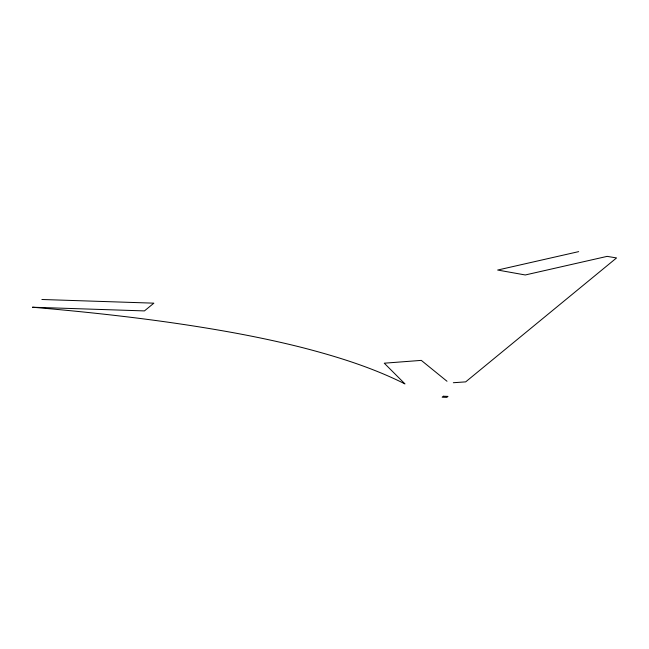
<?xml version="1.0" encoding="UTF-8"?>
<svg xmlns="http://www.w3.org/2000/svg" width="649" height="649" viewBox="0 0 649 649"><rect width="100%" height="100%" fill="white"/><g stroke="black" fill="none" stroke-linecap="round" stroke-linejoin="round"><path stroke-width="0.97" d="M578.673 251.634L497.661 270.041L525.276 274.973L607.148 256.371L616.55 257.937L465.674 381.872L453.335 382.723M41.877 299.489L153.87 303.164L144.435 310.912L32.45 307.228C100.254 313.061 167.969 320.728 234.938 333.002A722.021 146.414 -1.1 0 1 302.905 347.742C337.869 356.804 372.607 367.65 404.968 383.908L384.257 363.197L421.298 360.382L447.007 381.263M443.324 396.247L442.147 397.212L446.812 397.366L447.997 396.401L443.324 396.247"/></g></svg>
